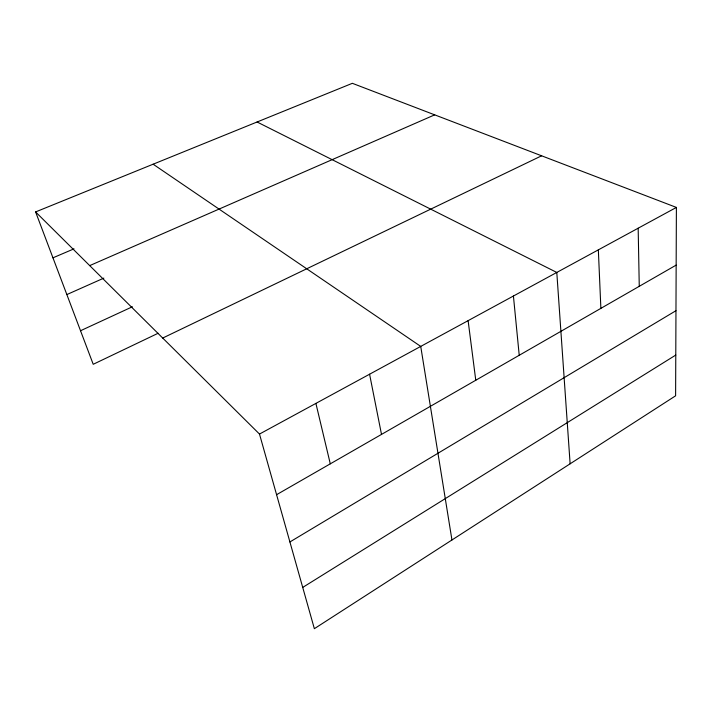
<?xml version="1.0" encoding="UTF-8"?>
<svg xmlns="http://www.w3.org/2000/svg" width="712" height="712" viewBox="0 0 712 712"><rect width="100%" height="100%" fill="white"/><g stroke="black" fill="none" stroke-linecap="round" stroke-linejoin="round"><path stroke-width="1.07" d="M676.4 207.423L675.608 395.81L314.357 628.687L259.488 434.062L35.6 211.927L352.351 83.313L676.4 207.423L259.488 434.062M302.725 587.418L675.777 355.065M289.909 541.957L675.964 310.699M276.576 494.698L676.16 265.113M162.71 338.049L541.627 155.803M158.126 333.26L93.219 364.295L35.6 211.927M80.527 330.733L132.405 306.765M66.848 294.572L103.845 278.116M89.703 265.612L434.703 114.846M52.955 257.824L74.004 248.835M257.085 121.992L556.793 272.447L570.125 463.806M153.125 164.205L420.73 346.406L451.951 539.99M315.897 403.392L330.288 463.832M369.581 374.209L381.507 434.409M468.113 320.649L475.767 380.244M513.423 296.023L519.226 355.279M598.338 249.859L600.875 308.367M638.166 228.205L639.26 286.313"/></g></svg>
